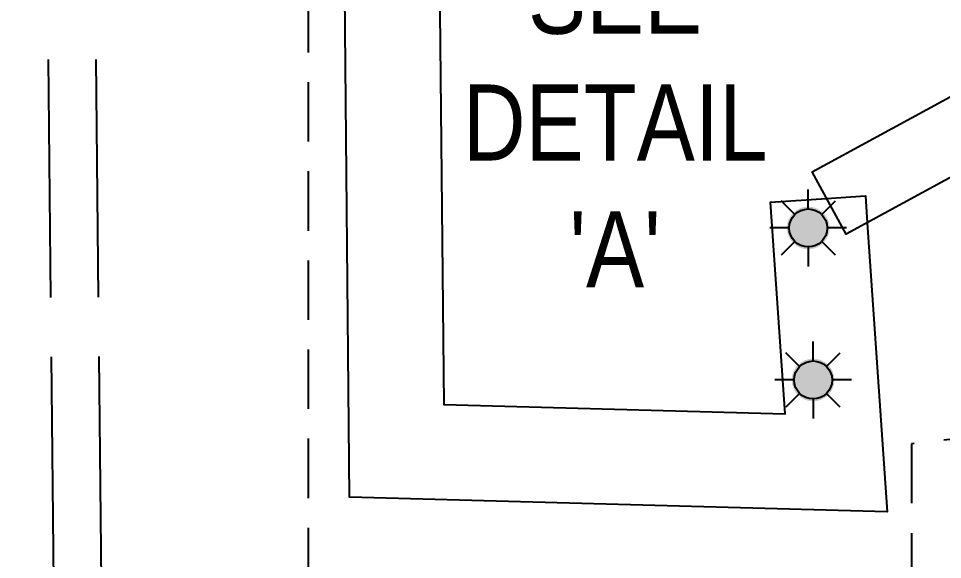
# Model space of a CAD drawing. Extents: x 538089 to 546766, y 6046620 to 6052605.
# Drawn here: x 545551 to 545745.5, y 6051759.4 to 6051873.2 of the extents above; entities that cross this region are included whole.
import ezdxf

# ---------------------------------------------------------------- set-up
doc = ezdxf.new("R2010")
doc.units = 0
doc.header["$LTSCALE"] = 5
doc.linetypes.add('foc-ACCESSROAD', pattern=[3.75, 2.5, -1.25])
doc.linetypes.add('foc-UNSURVEYED', pattern=[12.5, 10, -2.5])
for name, color, linetype in [('DETAIL-T', 7, 'Continuous'), ('F-RW', 190, 'Continuous'), ('F-WS', 190, 'foc-ACCESSROAD'), ('F-WS-S', 190, 'Continuous'), ('L-USEC', 7, 'foc-UNSURVEYED')]:
    doc.layers.add(name, color=color, linetype=linetype)
doc.styles.add('80CG', font='ARIALN.TTF', dxfattribs={"height": 10})

# ---------------------------------------------------------------- blocks, each defined once
blk = doc.blocks.new('GAS')
h = blk.add_hatch(color=255)
h.dxf.hatch_style = 1
edge = h.paths.add_edge_path()
edge.add_arc((0, 0), 0.9, 0, 360)
for p, q in [((0, 0.808), (0, 1.616)), ((-0.571, 0.571), (-1.142, 1.142)), ((0.571, 0.571), (1.142, 1.142)), ((-0.808, 0), (-1.616, 0)), ((1.616, 0), (0.808, 0)), ((-0.571, -0.571), (-1.142, -1.142)), ((1.142, -1.142), (0.571, -0.571)), ((0, -0.808), (0, -1.616))]:
    blk.add_line(p, q)
blk.add_circle((0, 0), 0.8)

msp = doc.modelspace()

# ---------------------------------------------------------------- linework, layer by layer
at = {"layer": 'F-RW'}
msp.add_lwpolyline([(545589.761, 6052306.869), (545585.371, 6052086.332), (545615.444, 6051976.817), (545619.404, 6051962.398), (545620.728, 6051957.575), (545639.548, 6051889.046), (545639.553, 6051888.442), (545640.479, 6051792.01), (545712.339, 6051790.031), (545709.279, 6051834.567), (545721.049, 6051835.375), (545729.221, 6051835.937), (545729.611, 6051830.259), (545733.791, 6051769.443), (545620.675, 6051772.558), (545619.586, 6051886.033), (545601.403, 6051952.462), (545600.079, 6051957.284), (545596.118, 6051971.707), (545565.328, 6052083.833), (545569.802, 6052308.576)], dxfattribs=at)
msp.add_lwpolyline([(545790.724, 6051863.505), (545725.152, 6051827.833), (545717.988, 6051841.002), (545786.418, 6051878.23), (545832.122, 6051903.094), (545839.286, 6051889.925), (545790.724, 6051863.505)], close=True, dxfattribs=at)
at = {"layer": 'F-WS', "flags": 128}
msp.add_lwpolyline([(545738.953, 6051783.747), (545738.952, 6051747.638), (545612.02, 6051747.883), (545612.019, 6051846.214), (545612.019, 6051866.28), (545612.019, 6051884.812), (545658.041, 6051890.879), (545705.66, 6051930.508), (545747.322, 6051914.579), (545775.097, 6051903.96), (545779.373, 6051902.324), (545811.684, 6051791.823), (545738.953, 6051783.747)], close=True, dxfattribs=at)
at = {"layer": 'L-USEC'}
for p, q in [((545559.074, 6051689.577), (545550.985, 6052493.875)), ((545569.114, 6051689.627), (545561.024, 6052493.957))]:
    msp.add_line(p, q, dxfattribs=at)

# ---------------------------------------------------------------- block references
at = {"layer": 'F-WS-S', "color": 2, "xscale": 4.997394349999992, "yscale": 4.997394349999992, "zscale": 4.997394349999992}
for p in [(545717.195, 6051829.161), (545718.216, 6051797.185)]:
    msp.add_blockref('GAS', p, dxfattribs=at)

# ---------------------------------------------------------------- texts
at = {"layer": 'DETAIL-T', "color": 3, "insert": (545676.546, 6051851.349), "char_height": 15.9917, "width": 63.60296, "attachment_point": 5, "style": '80CG'}
msp.add_mtext("SEE\\PDETAIL\\P'A'", dxfattribs=at)

doc.saveas('drawing.dxf')
